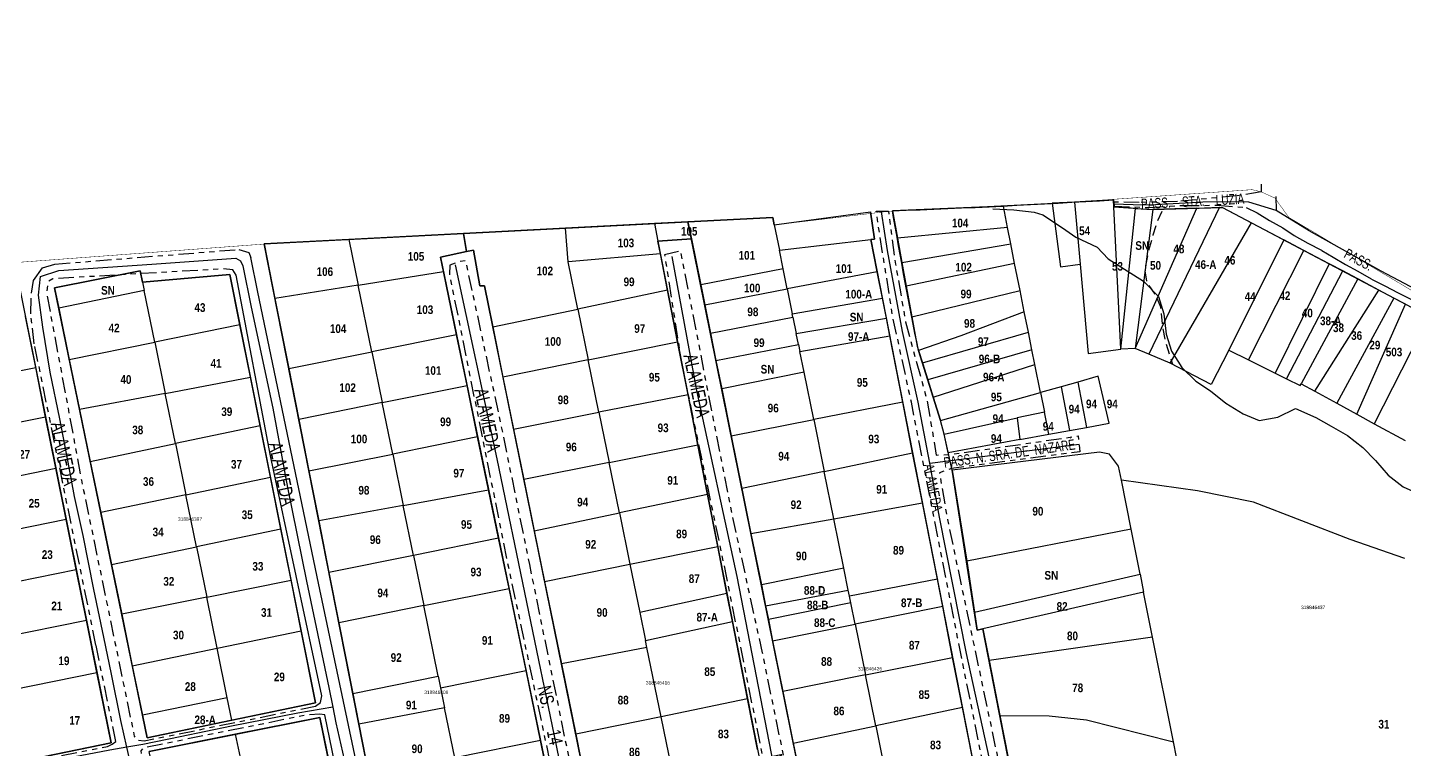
# Model space of a CAD drawing. Extents: x 205316 to 208372, y 4848714 to 4853250.
# Drawn here: x 206310.3 to 206710, y 4852935.9 to 4853145.4 of the extents above; entities that cross this region are included whole.
import ezdxf
from ezdxf.enums import TextEntityAlignment as Align

# ---------------------------------------------------------------- set-up
doc = ezdxf.new("R2010")
doc.units = 0
doc.header["$LTSCALE"] = 1.5
doc.header["$MEASUREMENT"] = 0
doc.linetypes.add('TRACO_15', pattern=[3, 2, -1])
doc.linetypes.add('TRACO_25', pattern=[8, 3, -1, 1, -1, 1, -1])
for name, color, linetype in [('CD-MALHA-LOTES', 40, 'CONTINUOUS'), ('CD_TXT_QUADRA', 7, 'CONTINUOUS'), ('HD-CURSO-PERENE', 170, 'CONTINUOUS'), ('LM-LIM-SETOR-FISCAL', 7, 'CONTINUOUS'), ('RU-QUADRAS', 6, 'CONTINUOUS'), ('SV-CAMINHO-TRILHA', 20, 'CONTINUOUS'), ('SV-EIXO-RUA-N-PAV', 6, 'CONTINUOUS'), ('SV-RUA-NAO-PAV-S-GUIA-C-GUIA', 7, 'CONTINUOUS'), ('SV-RUA-PAVIM-S-GUIA-C-GUIA', 7, 'CONTINUOUS'), ('SV-TXT-RUA-N-PAV-S-GUIA-C-GUIA', 7, 'CONTINUOUS'), ('Th_NmrPort', 7, 'CONTINUOUS')]:
    doc.layers.add(name, color=color, linetype=linetype)
doc.styles.add('ARIAL', font='arial.ttf')
doc.styles.add('ROMANS', font='arial.ttf', dxfattribs={"height": 0.2})
doc.styles.get("Standard").update_dxf_attribs({"font": 'swisscbo.ttf'})
doc.linetypes.add('Limite', pattern='A,20,-3,[130,ltypeshp.shx,S=6.35,R=0,X=0,Y=0],-3,20', length=46)

msp = doc.modelspace()

# ---------------------------------------------------------------- linework, layer by layer
at = {"layer": 'CD-MALHA-LOTES', "linetype": 'Continuous'}
for p, q in [((206593.51, 4853093.58), (206561.38, 4853092.2)), ((206593.63, 4853093.59), (206593.51, 4853093.58)), ((206594.76, 4853087.36), (206593.63, 4853093.59)), ((206614.27, 4853094.76), (206607.71, 4853094.39)), ((206607.71, 4853094.39), (206610.13, 4853075.97)), ((206625.51, 4853095.4), (206614.27, 4853094.76)), ((206614.27, 4853094.76), (206615.87, 4853076.71)), ((206625.61, 4853093.36), (206625.51, 4853095.4)), ((206627.68, 4853052.04), (206625.61, 4853093.36)), ((206631.97, 4853092.91), (206625.61, 4853093.36)), ((206627.68, 4853052.04), (206631.97, 4853092.91)), ((206631.87, 4853052.31), (206649.76, 4853092.97)), ((206631.97, 4853092.91), (206636.89, 4853092.56)), ((206656.3, 4853093.29), (206635.83, 4853050.64)), ((206649.76, 4853092.97), (206637, 4853092.55)), ((206649.76, 4853092.97), (206656.3, 4853093.29)), ((206656.3, 4853093.29), (206657.23, 4853093.21)), ((206657.23, 4853093.21), (206665.64, 4853088.76)), ((206502.04, 4853089.01), (206492.29, 4853088.5)), ((206526.63, 4853090.28), (206502.04, 4853089.01)), ((206503.03, 4853084.12), (206502.04, 4853089.01)), ((206527.08, 4853088.1), (206526.63, 4853090.28)), ((206527.08, 4853088.1), (206555, 4853091.92)), ((206556.2, 4853084.03), (206555, 4853091.92)), ((206561.38, 4853092.2), (206562.84, 4853084.3)), ((206637, 4853092.55), (206631.87, 4853052.31)), ((206636.89, 4853092.56), (206637, 4853092.55)), ((206436.89, 4853085.63), (206403.59, 4853083.9)), ((206466.47, 4853087.16), (206436.89, 4853085.63)), ((206437.75, 4853080.37), (206436.89, 4853085.63)), ((206492.29, 4853088.5), (206466.47, 4853087.16)), ((206467.26, 4853077.43), (206466.47, 4853087.16)), ((206492.29, 4853088.5), (206493.3, 4853083.38)), ((206527.08, 4853088.1), (206528.56, 4853080.77)), ((206594.76, 4853087.36), (206562.84, 4853084.3)), ((206595.72, 4853082.61), (206594.76, 4853087.36)), ((206641.99, 4853048), (206665.64, 4853088.76)), ((206665.64, 4853088.76), (206674.96, 4853083.83)), ((206403.59, 4853083.9), (206379.03, 4853082.63)), ((206379.03, 4853082.63), (206382.16, 4853066.73)), ((206403.59, 4853083.9), (206406.3, 4853070.62)), ((206493.3, 4853083.38), (206503.03, 4853084.12)), ((206494.02, 4853079.7), (206493.3, 4853083.38)), ((206503.03, 4853084.12), (206505.74, 4853070.72)), ((206528.56, 4853080.77), (206555.15, 4853083.91)), ((206555.15, 4853083.91), (206556.2, 4853084.03)), ((206556.99, 4853074.5), (206555.15, 4853083.91)), ((206562.84, 4853084.3), (206564.13, 4853077.19)), ((206564.13, 4853077.19), (206595.72, 4853082.61)), ((206596.86, 4853076.88), (206595.72, 4853082.61)), ((206674.96, 4853083.83), (206659.08, 4853051.77)), ((206680.82, 4853080.73), (206674.96, 4853083.83)), ((206430.19, 4853078.76), (206437.75, 4853080.37)), ((206431.05, 4853074.61), (206430.19, 4853078.76)), ((206437.75, 4853080.37), (206439.78, 4853080.8)), ((206439.78, 4853080.8), (206441.65, 4853070.42)), ((206494.02, 4853079.7), (206467.26, 4853077.43)), ((206470.06, 4853063.7), (206467.26, 4853077.43)), ((206496.09, 4853069.14), (206494.02, 4853079.7)), ((206529.66, 4853075.37), (206528.56, 4853080.77)), ((206564.13, 4853077.19), (206565.38, 4853070.37)), ((206596.86, 4853076.88), (206565.38, 4853070.37)), ((206598.43, 4853069.1), (206596.86, 4853076.88)), ((206664.74, 4853048.95), (206680.82, 4853080.73)), ((206688.14, 4853076.85), (206672.45, 4853045.11)), ((206688.14, 4853076.85), (206680.82, 4853080.73)), ((206692.08, 4853074.77), (206688.14, 4853076.85)), ((206343.05, 4853074.76), (206318.19, 4853069.83)), ((206343.71, 4853071.52), (206343.05, 4853074.76)), ((206369.08, 4853073.74), (206343.71, 4853071.52)), ((206372, 4853059.12), (206369.08, 4853073.74)), ((206406.3, 4853070.62), (206431.05, 4853074.61)), ((206434.86, 4853056.2), (206431.05, 4853074.61)), ((206529.66, 4853075.37), (206505.74, 4853070.72)), ((206530.84, 4853069.53), (206529.66, 4853075.37)), ((206556.99, 4853074.5), (206530.84, 4853069.53)), ((206558.48, 4853066.87), (206556.99, 4853074.5)), ((206610.13, 4853075.97), (206615.87, 4853076.71)), ((206615.87, 4853076.71), (206618.18, 4853050.78)), ((206675.73, 4853043.47), (206692.08, 4853074.77)), ((206696.46, 4853072.46), (206692.08, 4853074.77)), ((206318.19, 4853069.83), (206319.4, 4853063.96)), ((206344.21, 4853069.06), (206319.4, 4853063.96)), ((206343.71, 4853071.52), (206344.21, 4853069.06)), ((206347.26, 4853054.11), (206344.21, 4853069.06)), ((206406.3, 4853070.62), (206382.16, 4853066.73)), ((206410.26, 4853051.27), (206406.3, 4853070.62)), ((206441.65, 4853070.42), (206442.94, 4853070.49)), ((206442.94, 4853070.49), (206445.37, 4853058.53)), ((206496.09, 4853069.14), (206470.06, 4853063.7)), ((206499.02, 4853054.24), (206496.09, 4853069.14)), ((206505.74, 4853070.72), (206506.9, 4853064.98)), ((206506.9, 4853064.98), (206530.84, 4853069.53)), ((206530.84, 4853069.53), (206532.3, 4853062.36)), ((206565.38, 4853070.37), (206567, 4853061.48)), ((206567, 4853061.48), (206598.43, 4853069.1)), ((206599.66, 4853062.95), (206598.43, 4853069.1)), ((206696.46, 4853072.46), (206679.99, 4853042.02)), ((206683.99, 4853039.85), (206702.58, 4853069.22)), ((206702.58, 4853069.22), (206696.46, 4853072.46)), ((206706.98, 4853066.89), (206702.58, 4853069.22)), ((206382.16, 4853066.73), (206386.17, 4853046.44)), ((206506.9, 4853064.98), (206508.57, 4853056.71)), ((206532.3, 4853062.36), (206558.48, 4853066.87)), ((206559.62, 4853061.08), (206558.48, 4853066.87)), ((206706.98, 4853066.89), (206690.37, 4853036.38)), ((206696.22, 4853033.2), (206710.27, 4853065.15)), ((206710.27, 4853065.15), (206706.98, 4853066.89)), ((206312.7, 4853046.77), (206309.73, 4853061.53)), ((206319.4, 4853063.96), (206322.45, 4853049.09)), ((206445.37, 4853058.53), (206470.06, 4853063.7)), ((206470.06, 4853063.7), (206473.07, 4853048.98)), ((206508.57, 4853056.71), (206532.5, 4853061.36)), ((206532.5, 4853061.36), (206532.3, 4853062.36)), ((206532.5, 4853061.36), (206533.47, 4853056.57)), ((206533.47, 4853056.57), (206559.62, 4853061.08)), ((206560.62, 4853055.93), (206559.62, 4853061.08)), ((206567, 4853061.48), (206568.55, 4853052.95)), ((206599.66, 4853062.95), (206581.26, 4853055.97)), ((206600.85, 4853057.04), (206599.66, 4853062.95)), ((206717.1, 4853061.53), (206701.26, 4853030.45)), ((206372, 4853059.12), (206347.26, 4853054.11)), ((206375.05, 4853043.9), (206372, 4853059.12)), ((206445.37, 4853058.53), (206448.34, 4853043.97)), ((206570.07, 4853048.15), (206600.85, 4853057.04)), ((206601.88, 4853051.92), (206600.85, 4853057.04)), ((206322.45, 4853049.09), (206347.26, 4853054.11)), ((206347.26, 4853054.11), (206350.3, 4853039.23)), ((206434.86, 4853056.2), (206410.26, 4853051.27)), ((206437.91, 4853041.49), (206434.86, 4853056.2)), ((206473.07, 4853048.98), (206499.02, 4853054.24)), ((206502.05, 4853038.81), (206499.02, 4853054.24)), ((206508.57, 4853056.71), (206510.17, 4853048.79)), ((206510.17, 4853048.79), (206534.1, 4853053.44)), ((206534.1, 4853053.44), (206533.47, 4853056.57)), ((206534.1, 4853053.44), (206534.51, 4853051.43)), ((206534.51, 4853051.43), (206560.62, 4853055.93)), ((206564.39, 4853036.66), (206560.62, 4853055.93)), ((206568.55, 4853052.95), (206568.94, 4853051.71)), ((206581.26, 4853055.97), (206568.94, 4853051.71)), ((206322.45, 4853049.09), (206325.45, 4853034.55)), ((206386.17, 4853046.44), (206410.26, 4853051.27)), ((206410.26, 4853051.27), (206413.27, 4853036.55)), ((206473.07, 4853048.98), (206448.34, 4853043.97)), ((206476.18, 4853033.75), (206473.07, 4853048.98)), ((206535.74, 4853045.38), (206534.51, 4853051.43)), ((206568.94, 4853051.71), (206570.07, 4853048.15)), ((206601.88, 4853051.92), (206571.63, 4853043.19)), ((206602.73, 4853047.66), (206601.88, 4853051.92)), ((206618.18, 4853050.78), (206627.68, 4853052.04)), ((206631.87, 4853052.31), (206627.68, 4853052.04)), ((206635.83, 4853050.64), (206631.87, 4853052.31)), ((206641.99, 4853048), (206635.83, 4853050.64)), ((206659.08, 4853051.77), (206653.87, 4853041.85)), ((206659.08, 4853051.77), (206664.74, 4853048.95)), ((206664.74, 4853048.95), (206672.45, 4853045.11)), ((206287.77, 4853041.69), (206312.7, 4853046.77)), ((206315.59, 4853032.37), (206312.7, 4853046.77)), ((206386.17, 4853046.44), (206389.07, 4853031.7)), ((206510.17, 4853048.79), (206511.83, 4853040.61)), ((206535.74, 4853045.38), (206511.83, 4853040.61)), ((206538.53, 4853031.62), (206535.74, 4853045.38)), ((206570.07, 4853048.15), (206571.63, 4853043.19)), ((206573.22, 4853038.16), (206602.73, 4853047.66)), ((206604.37, 4853039.49), (206602.73, 4853047.66)), ((206653.87, 4853041.85), (206641.99, 4853048)), ((206672.45, 4853045.11), (206675.73, 4853043.47)), ((206350.3, 4853039.23), (206375.05, 4853043.9)), ((206377.87, 4853029.79), (206375.05, 4853043.9)), ((206413.27, 4853036.55), (206437.91, 4853041.49)), ((206440.99, 4853026.6), (206437.91, 4853041.49)), ((206448.34, 4853043.97), (206451.41, 4853028.91)), ((206571.63, 4853043.19), (206573.22, 4853038.16)), ((206610.38, 4853041.18), (206604.37, 4853039.49)), ((206615.17, 4853042.52), (206610.38, 4853041.18)), ((206610.38, 4853041.18), (206612.81, 4853028.49)), ((206621.1, 4853044.19), (206615.17, 4853042.52)), ((206615.17, 4853042.52), (206617.7, 4853029.39)), ((206624.29, 4853030.61), (206621.1, 4853044.19)), ((206675.73, 4853043.47), (206679.7, 4853041.5)), ((206679.7, 4853041.5), (206679.99, 4853042.02)), ((206679.99, 4853042.02), (206683.99, 4853039.85)), ((206350.3, 4853039.23), (206325.45, 4853034.55)), ((206353.27, 4853024.67), (206350.3, 4853039.23)), ((206502.05, 4853038.81), (206476.18, 4853033.75)), ((206504.89, 4853024.35), (206502.05, 4853038.81)), ((206511.83, 4853040.61), (206514.59, 4853026.96)), ((206573.22, 4853038.16), (206575.38, 4853031.35)), ((206575.38, 4853031.35), (206604.37, 4853039.49)), ((206604.37, 4853039.49), (206605.51, 4853033.82)), ((206683.99, 4853039.85), (206690.37, 4853036.38)), ((206325.45, 4853034.55), (206328.54, 4853019.52)), ((206413.27, 4853036.55), (206389.07, 4853031.7)), ((206416.32, 4853021.65), (206413.27, 4853036.55)), ((206451.41, 4853028.91), (206476.18, 4853033.75)), ((206476.18, 4853033.75), (206479.15, 4853019.22)), ((206564.39, 4853036.66), (206538.53, 4853031.62)), ((206567.25, 4853022.03), (206564.39, 4853036.66)), ((206605.51, 4853033.82), (206597.56, 4853032.11)), ((206606.8, 4853027.38), (206605.51, 4853033.82)), ((206690.37, 4853036.38), (206696.22, 4853033.2)), ((206696.22, 4853033.2), (206701.26, 4853030.45)), ((206315.59, 4853032.37), (206290.68, 4853027.29)), ((206318.57, 4853017.53), (206315.59, 4853032.37)), ((206377.87, 4853029.79), (206353.27, 4853024.67)), ((206380.83, 4853014.96), (206377.87, 4853029.79)), ((206389.07, 4853031.7), (206392.02, 4853016.78)), ((206451.41, 4853028.91), (206454.39, 4853014.29)), ((206514.59, 4853026.96), (206538.53, 4853031.62)), ((206538.53, 4853031.62), (206541.57, 4853016.62)), ((206576.41, 4853027.42), (206575.38, 4853031.35)), ((206576.41, 4853027.42), (206597.56, 4853032.11)), ((206597.56, 4853032.11), (206598.41, 4853025.83)), ((206612.81, 4853028.49), (206617.7, 4853029.39)), ((206617.7, 4853029.39), (206624.29, 4853030.61)), ((206701.26, 4853030.45), (206710.23, 4853025.57)), ((206440.99, 4853026.6), (206416.32, 4853021.65)), ((206444.16, 4853011.3), (206440.99, 4853026.6)), ((206514.59, 4853026.96), (206517.69, 4853011.6)), ((206577.55, 4853021.98), (206576.41, 4853027.42)), ((206598.41, 4853025.83), (206577.55, 4853021.98)), ((206598.41, 4853025.83), (206606.8, 4853027.38)), ((206606.8, 4853027.38), (206612.81, 4853028.49)), ((206328.54, 4853019.52), (206353.27, 4853024.67)), ((206353.27, 4853024.67), (206356.3, 4853009.85)), ((206392.02, 4853016.78), (206416.32, 4853021.65)), ((206416.32, 4853021.65), (206419.37, 4853006.73)), ((206479.15, 4853019.22), (206504.89, 4853024.35)), ((206507.71, 4853009.95), (206504.89, 4853024.35)), ((206541.57, 4853016.62), (206567.25, 4853022.03)), ((206570.1, 4853007.47), (206567.25, 4853022.03)), ((206621.54, 4853022.16), (206578.68, 4853016.93)), ((206624.43, 4853021.64), (206621.54, 4853022.16)), ((206627.05, 4853018.17), (206624.43, 4853021.64)), ((206293.68, 4853012.45), (206318.57, 4853017.53)), ((206321.56, 4853002.66), (206318.57, 4853017.53)), ((206328.54, 4853019.52), (206331.58, 4853004.71)), ((206479.15, 4853019.22), (206454.39, 4853014.29)), ((206482.14, 4853004.57), (206479.15, 4853019.22)), ((206578.68, 4853016.93), (206582.94, 4852990.56)), ((206627.86, 4853014.1), (206627.05, 4853018.17)), ((206356.3, 4853009.85), (206380.83, 4853014.96)), ((206383.86, 4852999.83), (206380.83, 4853014.96)), ((206392.02, 4853016.78), (206394.89, 4853002.23)), ((206454.39, 4853014.29), (206457.42, 4852999.37)), ((206541.57, 4853016.62), (206517.69, 4853011.6)), ((206544.36, 4853002.86), (206541.57, 4853016.62)), ((206630.68, 4852999.85), (206627.86, 4853014.1)), ((206649.92, 4853010.99), (206627.86, 4853014.1)), ((206356.3, 4853009.85), (206331.58, 4853004.71)), ((206359.38, 4852994.73), (206356.3, 4853009.85)), ((206419.37, 4853006.73), (206444.16, 4853011.3)), ((206447.08, 4852997.21), (206444.16, 4853011.3)), ((206507.71, 4853009.95), (206482.14, 4853004.57)), ((206510.68, 4852994.85), (206507.71, 4853009.95)), ((206517.69, 4853011.6), (206520.33, 4852998.55)), ((206666.23, 4853007.72), (206649.92, 4853010.99)), ((206419.37, 4853006.73), (206394.89, 4853002.23)), ((206422.34, 4852992.22), (206419.37, 4853006.73)), ((206544.36, 4853002.86), (206570.1, 4853007.47)), ((206574.43, 4852985.36), (206570.1, 4853007.47)), ((206694.28, 4852996.81), (206666.23, 4853007.72)), ((206321.56, 4853002.66), (206296.68, 4852997.59)), ((206324.48, 4852988.14), (206321.56, 4853002.66)), ((206331.58, 4853004.71), (206334.69, 4852989.59)), ((206394.89, 4853002.23), (206397.83, 4852987.27)), ((206457.42, 4852999.37), (206482.14, 4853004.57)), ((206482.14, 4853004.57), (206485.18, 4852989.7)), ((206520.33, 4852998.55), (206544.36, 4853002.86)), ((206547.28, 4852988.5), (206544.36, 4853002.86)), ((206383.86, 4852999.83), (206359.38, 4852994.73)), ((206386.81, 4852985.06), (206383.86, 4852999.83)), ((206447.08, 4852997.21), (206422.34, 4852992.22)), ((206450.09, 4852982.67), (206447.08, 4852997.21)), ((206457.42, 4852999.37), (206460.41, 4852984.71)), ((206520.33, 4852998.55), (206523.34, 4852983.68)), ((206630.68, 4852999.85), (206582.94, 4852990.56)), ((206633.27, 4852986.82), (206630.68, 4852999.85)), ((206334.69, 4852989.59), (206359.38, 4852994.73)), ((206359.38, 4852994.73), (206362.36, 4852980.14)), ((206485.18, 4852989.7), (206510.68, 4852994.85)), ((206513.36, 4852981.22), (206510.68, 4852994.85)), ((206710.15, 4852991.36), (206694.28, 4852996.81)), ((206334.69, 4852989.59), (206337.66, 4852975.18)), ((206422.34, 4852992.22), (206397.83, 4852987.27)), ((206422.34, 4852992.22), (206425.32, 4852977.66)), ((206460.41, 4852984.71), (206485.18, 4852989.7)), ((206485.18, 4852989.7), (206488.04, 4852975.69)), ((206582.94, 4852990.56), (206585.2, 4852975.8)), ((206299.61, 4852983.07), (206324.48, 4852988.14)), ((206327.45, 4852973.35), (206324.48, 4852988.14)), ((206362.36, 4852980.14), (206386.81, 4852985.06)), ((206389.75, 4852970.38), (206386.81, 4852985.06)), ((206397.83, 4852987.27), (206400.71, 4852972.69)), ((206547.28, 4852988.5), (206523.34, 4852983.68)), ((206548.57, 4852982.12), (206547.28, 4852988.5)), ((206574.43, 4852985.36), (206548.92, 4852980.39)), ((206575.98, 4852977.41), (206574.43, 4852985.36)), ((206585.2, 4852975.8), (206633.27, 4852986.82)), ((206633.27, 4852986.82), (206634.31, 4852981.59)), ((206425.32, 4852977.66), (206450.09, 4852982.67)), ((206455.03, 4852958.84), (206450.09, 4852982.67)), ((206460.41, 4852984.71), (206465.29, 4852960.74)), ((206513.36, 4852981.22), (206488.04, 4852975.69)), ((206514.96, 4852973.06), (206513.36, 4852981.22)), ((206523.34, 4852983.68), (206524.56, 4852977.65)), ((206524.56, 4852977.65), (206548.57, 4852982.12)), ((206548.92, 4852980.39), (206548.57, 4852982.12)), ((206634.31, 4852981.59), (206587.67, 4852970.9)), ((206636.89, 4852968.56), (206634.31, 4852981.59)), ((206362.36, 4852980.14), (206337.66, 4852975.18)), ((206365.39, 4852965.31), (206362.36, 4852980.14)), ((206425.32, 4852977.66), (206400.71, 4852972.69)), ((206429.5, 4852957.23), (206425.32, 4852977.66)), ((206524.56, 4852977.65), (206525.37, 4852973.64)), ((206549.31, 4852978.46), (206525.37, 4852973.64)), ((206549.31, 4852978.46), (206548.92, 4852980.39)), ((206550.56, 4852972.29), (206549.31, 4852978.46)), ((206575.98, 4852977.41), (206550.56, 4852972.29)), ((206578.87, 4852962.65), (206575.98, 4852977.41)), ((206327.45, 4852973.35), (206302.6, 4852968.28)), ((206330.48, 4852958.26), (206327.45, 4852973.35)), ((206337.66, 4852975.18), (206340.74, 4852960.18)), ((206488.04, 4852975.69), (206489.7, 4852967.55)), ((206489.7, 4852967.55), (206514.96, 4852973.06)), ((206519.36, 4852950.64), (206514.96, 4852973.06)), ((206525.37, 4852973.64), (206526.62, 4852967.47)), ((206585.2, 4852975.8), (206586.01, 4852970.52)), ((206365.39, 4852965.31), (206389.75, 4852970.38)), ((206393.92, 4852949.5), (206389.75, 4852970.38)), ((206400.71, 4852972.69), (206404.75, 4852952.22)), ((206526.62, 4852967.47), (206550.56, 4852972.29)), ((206550.56, 4852972.29), (206553.55, 4852957.56)), ((206586.01, 4852970.52), (206587.67, 4852970.9)), ((206587.67, 4852970.9), (206589.45, 4852961.77)), ((206340.74, 4852960.18), (206365.39, 4852965.31)), ((206368.32, 4852950.95), (206365.39, 4852965.31)), ((206490.12, 4852965.51), (206465.29, 4852960.74)), ((206490.12, 4852965.51), (206489.7, 4852967.55)), ((206494.21, 4852945.45), (206490.12, 4852965.51)), ((206526.62, 4852967.47), (206529.6, 4852952.74)), ((206636.89, 4852968.56), (206589.45, 4852961.77)), ((206642.93, 4852938.13), (206636.89, 4852968.56)), ((206553.55, 4852957.56), (206578.87, 4852962.65)), ((206581.7, 4852948.15), (206578.87, 4852962.65)), ((206589.45, 4852961.77), (206592.57, 4852945.81)), ((206305.64, 4852953.2), (206330.48, 4852958.26)), ((206334.58, 4852937.87), (206330.48, 4852958.26)), ((206340.74, 4852960.18), (206343.67, 4852945.93)), ((206404.75, 4852952.22), (206429.5, 4852957.23)), ((206429.5, 4852957.23), (206430.19, 4852953.81)), ((206430.19, 4852953.81), (206455.03, 4852958.84)), ((206459.23, 4852938.57), (206455.03, 4852958.84)), ((206465.29, 4852960.74), (206469.45, 4852940.34)), ((206553.55, 4852957.56), (206529.6, 4852952.74)), ((206556.54, 4852942.83), (206553.55, 4852957.56)), ((206430.19, 4852953.81), (206431.39, 4852947.98)), ((206368.32, 4852950.95), (206343.67, 4852945.93)), ((206369.65, 4852944.45), (206368.32, 4852950.95)), ((206369.65, 4852944.45), (206393.92, 4852949.5)), ((206404.75, 4852952.22), (206406.5, 4852943.32)), ((206519.36, 4852950.64), (206494.21, 4852945.45)), ((206522.25, 4852935.93), (206519.36, 4852950.64)), ((206529.6, 4852952.74), (206532.62, 4852937.77)), ((206343.67, 4852945.93), (206345.03, 4852939.32)), ((206395.15, 4852945.2), (206370.73, 4852940.34)), ((206399, 4852926.58), (206395.15, 4852945.2)), ((206431.39, 4852947.98), (206406.5, 4852943.32)), ((206434.34, 4852933.54), (206431.39, 4852947.98)), ((206494.21, 4852945.45), (206469.45, 4852940.34)), ((206497.21, 4852930.77), (206494.21, 4852945.45)), ((206581.7, 4852948.15), (206556.54, 4852942.83)), ((206584.59, 4852933.39), (206581.7, 4852948.15)), ((206592.57, 4852945.81), (206609.03, 4852861.5)), ((206592.57, 4852945.81), (206606.84, 4852945.66)), ((206606.84, 4852945.66), (206617.75, 4852944.5)), ((206345.03, 4852939.32), (206369.65, 4852944.45)), ((206406.5, 4852943.32), (206409.42, 4852928.5)), ((206532.62, 4852937.77), (206556.54, 4852942.83)), ((206556.54, 4852942.83), (206559.48, 4852928.31)), ((206617.75, 4852944.5), (206642.93, 4852938.13)), ((206309.76, 4852932.78), (206334.58, 4852937.87)), ((206370.73, 4852940.34), (206345.66, 4852935.35)), ((206372.11, 4852933.59), (206370.73, 4852940.34)), ((206459.23, 4852938.57), (206434.34, 4852933.54)), ((206462.22, 4852924.13), (206459.23, 4852938.57)), ((206469.45, 4852940.34), (206472.44, 4852925.66)), ((206532.62, 4852937.77), (206535.52, 4852923.47)), ((206644.7, 4852929.23), (206642.93, 4852938.13))]:
    msp.add_line(p, q, dxfattribs=at)
at = {"layer": 'HD-CURSO-PERENE', "flags": 128}
msp.add_lwpolyline([(206590.57, 4853092.75), (206596.58, 4853092.47), (206602.5, 4853091.83), (206605.02, 4853091.02), (206610.79, 4853087.23), (206614.58, 4853084.56), (206620.78, 4853081.63), (206623.97, 4853078.27), (206634.22, 4853071.81), (206638.64, 4853067.39), (206640.17, 4853062.33), (206640.8, 4853056.46), (206642.39, 4853051.45), (206645.35, 4853046.77), (206649.42, 4853042.8), (206653.73, 4853039.97), (206658.18, 4853036.39), (206663.19, 4853033.3), (206667.84, 4853031.42), (206673.24, 4853032.39), (206678.36, 4853034.88), (206684.31, 4853032.26), (206688.7, 4853029.78), (206693.49, 4853027.02), (206697.92, 4853023.57), (206701.61, 4853019.78), (206705.33, 4853015.56), (206709.65, 4853012.18), (206714.4, 4853010)], dxfattribs=at)
at = {"layer": 'LM-LIM-SETOR-FISCAL', "linetype": 'Limite', "ltscale": 0.1, "const_width": 0.13, "flags": 128}
msp.add_lwpolyline([(207021.68, 4851415.47), (207043.45, 4851405.34), (207056.69, 4851396.79), (207066.97, 4851389.51), (207076.85, 4851382.57), (207094.19, 4851367.16), (207111.92, 4851349.04), (207137.62, 4851319.1), (207143.1, 4851313.28), (207157.25, 4851297.67), (207179.66, 4851272.35), (207212.37, 4851234.89), (207238.06, 4851206.02), (207253.49, 4851187.92), (207273.43, 4851163.63), (207284.94, 4851148.07), (207293.96, 4851135.89), (207311.93, 4851112.49), (207337.06, 4851072.12), (207347.32, 4851056.34), (207360.35, 4851036.08), (207365.19, 4851028.69), (207385.18, 4850998.1), (207399.65, 4850974.87), (207412.28, 4850954.54), (207439.21, 4850911.8), (207446.99, 4850899.53), (207455.59, 4850885.98), (207473.05, 4850858.84), (207486.05, 4850838.58), (207490.56, 4850831.8), (207526.44, 4850773.29), (207555.31, 4850724.8), (207578.38, 4850685.38), (207592.12, 4850660.09), (207604.67, 4850635.92), (207614.1, 4850617.58), (207622.25, 4850602.5), (207642.83, 4850564.46), (207666.03, 4850518.62), (207673.67, 4850503.6), (207676.98, 4850495.57), (207692.21, 4850467.22), (207727.63, 4850397.08), (207738.85, 4850376.31), (207759.68, 4850337.26), (207765.54, 4850326.04), (207775.63, 4850306.02), (207786.18, 4850286.35), (207792.55, 4850273.61), (207797.89, 4850263.92), (207815.04, 4850231.27), (207833.05, 4850197.75), (207837.49, 4850189.49), (207843.1, 4850178.25), (207852.67, 4850160.66), (207865.65, 4850136.92), (207895.56, 4850081.74), (207913.06, 4850049.55), (207920.81, 4850036.7), (207924.96, 4850029.49), (207928.67, 4850023.04), (207944.68, 4849997.28), (207949.38, 4849989.27), (207955.86, 4849978.89), (207989.63, 4849922.09), (208021.59, 4849858.31), (208039.3, 4849825.19), (208050.27, 4849806.04), (208063.43, 4849780.62), (208069.87, 4849768.66), (208079.08, 4849754.42), (208084.65, 4849743.63), (208092.91, 4849727.46), (208100.67, 4849714.29), (208107.46, 4849701.58), (208114.74, 4849688.43), (208114.78, 4849688.35), (208114.86, 4849688.17), (208150.73, 4849616.06), (208187.92, 4849541.22), (208249.9, 4849424.19), (208300.63, 4849327.9), (208301.3, 4849326.63), (208330.19, 4849271.2), (208367.01, 4849211.9), (208349.86, 4849193.3), (208335.74, 4849174.95), (208327.89, 4849167.36), (208314.36, 4849149.75), (208299.16, 4849131.8), (208291.24, 4849122.44), (208282.06, 4849112.13), (208264.95, 4849090.56), (208250.83, 4849074.09), (208221.58, 4849039.46), (208207.85, 4849021.47), (208194.01, 4849003.09), (208183.89, 4848990.29), (208163.14, 4848966.59), (208139.11, 4848938.69), (208114.75, 4848908.34), (208092.97, 4848883.15), (208089.08, 4848877.86), (208082.48, 4848868.63), (208062.6, 4848842.56), (208055.4, 4848834.16), (208029.39, 4848802.29), (208002.88, 4848772.47), (207987.06, 4848754.07), (207971.45, 4848736.35), (207951.29, 4848714.3), (207938.98, 4848722.35), (207935.19, 4848724.84), (207927.76, 4848740.69), (207925.43, 4848746.58), (207910.93, 4848782.03), (207901.5, 4848803.37), (207897.96, 4848811.56), (207889.76, 4848830.42), (207882.92, 4848845.94), (207879.69, 4848853.91), (207871.77, 4848863.82), (207869.94, 4848867.11), (207866.81, 4848872.74), (207858.75, 4848886.94), (207856.41, 4848891.07), (207842.53, 4848910.15), (207825.03, 4848930.31), (207802.2, 4848960.18), (207795.96, 4848968.62), (207792.78, 4848975.77), (207791.99, 4848977.54), (207775.14, 4849006.28), (207757.22, 4849040.43), (207747.93, 4849059.71), (207739.33, 4849078.11), (207736.66, 4849084.67), (207725.65, 4849112.01), (207712.86, 4849133.84), (207705.61, 4849141.39), (207693.22, 4849158.83), (207658.02, 4849201.49), (207643.22, 4849219.05), (207628.15, 4849239.89), (207583.74, 4849297.42), (207577.23, 4849307.07), (207560.95, 4849335.89), (207540.69, 4849361.49), (207529.48, 4849377.88), (207524.83, 4849382.69), (207520.93, 4849386.71), (207512.94, 4849401.39), (207489.49, 4849426.56), (207461.51, 4849464.09), (207445.75, 4849483.09), (207417.58, 4849518.68), (207409.91, 4849527.9), (207402.02, 4849538.56), (207394.56, 4849549.23), (207375.36, 4849576.96), (207365.17, 4849591.27), (207339.6, 4849627.48), (207325.58, 4849647.34), (207307.69, 4849672.68), (207298.76, 4849680.12), (207277.63, 4849691.43), (207257.69, 4849697.98), (207238.05, 4849700.95), (207217.82, 4849703), (207206.03, 4849702.71), (207187.69, 4849706.67), (207136.42, 4849713.49), (207093.76, 4849719.89), (207070.29, 4849722.03), (207038.29, 4849725.23), (206981.38, 4849733.58), (206955.52, 4849737.17), (206761.86, 4849758.64), (206867.89, 4849970.66), (206819.81, 4849985.62), (206492.19, 4850011.1), (206474.48, 4850006.62), (206422.43, 4850015.06), (206416.16, 4850016.08), (206438.69, 4850087.64), (206465.45, 4850155.1), (206402.35, 4850183.32), (206381.84, 4850187.26), (206296.36, 4850246.47), (206256.21, 4850261.19), (205958.1, 4850305), (205458.47, 4851060.64), (205381.54, 4850978.24), (205358.28, 4850945.44), (205339.74, 4850916.46), (205327.72, 4850908.15), (205431.06, 4851590.05), (205574.72, 4852567.53), (205641.8, 4853028.16), (205641.8, 4853028.16), (205641.8, 4853028.16), (205641.8, 4853028.16), (205641.93, 4853028.94), (205641.93, 4853028.94), (205648.48, 4853073.83), (205694.02, 4853072.84), (205697.96, 4853072.98), (205708.12, 4853073.2), (205760.46, 4853075.4), (205791.35, 4853076.88), (205796.33, 4853076.78), (205864.61, 4853080.53), (205875.14, 4853081.42), (205954.27, 4853084.91), (205973.22, 4853086.23), (205987.11, 4853086.63), (206047.56, 4853092.24), (206088.22, 4853093.5), (206097.24, 4853093.29), (206115.25, 4853096.39), (206174.74, 4853099.25), (206241.73, 4853106.06), (206249.32, 4853067.81), (206250.76, 4853068.13), (206281.43, 4853073.09), (206306.59, 4853077.18), (206378.69, 4853082.54), (206403.59, 4853083.9), (206436.89, 4853085.62), (206526.63, 4853090.28), (206527.07, 4853088.1), (206560.2, 4853092.06), (206614.27, 4853094.76), (206665.78, 4853098.35), (206668.43, 4853097.71), (206672.42, 4853095.9), (206676.44, 4853090.31), (206713.2, 4853068.45), (206726.11, 4853063.48), (206768.83, 4853039.64), (206779.35, 4853035.22), (206783.97, 4853039.27), (206803.01, 4853045.24), (206811.52, 4853047.66), (206822.53, 4853050.63), (206828.46, 4853052.32), (206840.17, 4853055.43), (206847.8, 4853057.54), (206858.24, 4853060.22), (206872.64, 4853064.04), (206880.4, 4853065.73), (206891.38, 4853067.85), (206902.95, 4853070.8), (206915.12, 4853068.72), (206920.58, 4853068.19), (206924.61, 4853067.87), (206929.01, 4853068.36), (206932.61, 4853069.6), (206936.66, 4853071.45), (206943.28, 4853074.5), (206950.01, 4853078.17), (206955.6, 4853082.5), (206958.92, 4853089.46), (206962.59, 4853093.58), (206967.6, 4853097.61), (206977.81, 4853100.47), (206987.39, 4853105.57), (206993.74, 4853107.81), (206995.98, 4853101.99), (206998.25, 4853095.75), (207000.15, 4853089.03), (207001.71, 4853082.51), (207003.06, 4853076.97), (207004.98, 4853065.92), (207006.42, 4853057.28), (207007.25, 4853052.87), (207009.04, 4853041.02), (207018.95, 4853043.22), (207028.02, 4853045.07), (207041.5, 4853047.9), (207048.59, 4853049.32), (207057.57, 4853051.22), (207063.04, 4853052.2), (207071.92, 4853053.66), (207083.02, 4853055.24), (207109.77, 4853060.98), (207121.18, 4853063.43), (207134.62, 4853067.5), (207161.51, 4853073.61), (207175.42, 4853077.24), (207178.97, 4853078.21), (207181.54, 4853078.81), (207183.81, 4853079.34), (207188.75, 4853080.47), (207192.55, 4853081.52), (207201.06, 4853083.36), (207208.78, 4853084.88), (207218.42, 4853086.81), (207225.74, 4853087.76), (207232.02, 4853089.01), (207242.24, 4853089.87), (207250.59, 4853091.4), (207267.11, 4853095.09), (207278.14, 4853097.67), (207281.89, 4853098.7), (207283.75, 4853100.66), (207285.91, 4853101.58), (207290.13, 4853102.41), (207294.36, 4853102.41), (207297.24, 4853101.27), (207300.74, 4853099.94), (207303.18, 4853099.75), (207306.84, 4853102), (207313.42, 4853103), (207317.92, 4853104.36), (207319.42, 4853105.86), (207320.7, 4853109.57), (207328.77, 4853111.37), (207333.42, 4853111.36), (207344.5, 4853111.15), (207357.97, 4853112.75), (207369.1, 4853115.23), (207376.56, 4853116.38), (207381.3, 4853117.24), (207387.47, 4853118.39), (207392.49, 4853119.11), (207396.77, 4853120.95), (207415.73, 4853122.98), (207426.82, 4853124.81), (207434.67, 4853127.72), (207433.38, 4853135.75), (207483.24, 4853145.3), (207485.09, 4853140.95), (207489.44, 4853138.19), (207496.16, 4853134.1), (207501.03, 4853132.12), (207509.86, 4853132.26), (207517.37, 4853134.63), (207526.34, 4853135.42), (207534.9, 4853135.16), (207540.31, 4853134.1), (207549.66, 4853131.07), (207559.41, 4853125.53), (207563.63, 4853123.29), (207567.98, 4853122.5), (207579.64, 4853122.9), (207589.26, 4853124.48), (207599.15, 4853123.03), (207607.72, 4853121.45), (207616.55, 4853118.55), (207625.51, 4853116.05), (207633.48, 4853114.13), (207638.75, 4853112.42), (207645.47, 4853108.07), (207650.35, 4853101.35), (207651.8, 4853094.76), (207653.12, 4853086.99), (207656.54, 4853081.71), (207660.23, 4853076.31), (207663.92, 4853071.17), (207668.54, 4853066.43), (207679.08, 4853063.26), (207691.07, 4853063.26), (207695.82, 4853066.3), (207699.7, 4853071.57), (207703.66, 4853075.26), (207708.27, 4853076.71), (207713.41, 4853075.39), (207716.7, 4853070.78), (207718.02, 4853064.06), (207718.15, 4853057.73), (207718.29, 4853046.46), (207719.34, 4853036.97), (207724.88, 4853033.81), (207736.87, 4853033.41), (207747.15, 4853035.92), (207754.13, 4853041.45), (207762.04, 4853043.3), (207773.44, 4853045.67), (207778.71, 4853047.25), (207782.8, 4853050.28), (207788.33, 4853057.66), (207790.84, 4853064.52), (207790.97, 4853071.24), (207790.57, 4853079.61), (207788.2, 4853087.12), (207786.62, 4853093.31), (207787.01, 4853100.03), (207790.7, 4853104.38), (207799.14, 4853104.38), (207805.07, 4853103.59), (207811.26, 4853102.27), (207817.85, 4853098.72), (207820.49, 4853094.5), (207822.46, 4853090.02), (207826.81, 4853088.04), (207832.35, 4853091.47), (207843.48, 4853094.63), (207849.81, 4853098.58), (207854.29, 4853104.12), (207855.74, 4853109.65), (207857.06, 4853117.3), (207866.22, 4853130.48), (207885.99, 4853134.43), (207901.27, 4853129.42), (207912.87, 4853122.04), (207925.79, 4853113.08), (207936.07, 4853099.64), (207945.82, 4853090.68), (207956.1, 4853085.93), (207977.18, 4853074.27), (207954.95, 4853033.22), (207930.02, 4853010.37), (207899.9, 4852995.83), (207867.7, 4852983.36), (207865.96, 4852982.16), (207835.44, 4852961.18), (207834.46, 4852960.51), (207832.32, 4852957.94), (207814.69, 4852936.79), (207813.69, 4852935.58), (207810.57, 4852900.27), (207812.65, 4852867.03), (207826.15, 4852834.83), (207834.46, 4852804.71), (207830.31, 4852764.2), (207817.84, 4852715.38), (207811.61, 4852680.07), (207809.54, 4852652.02), (207803.3, 4852629.17), (207788.76, 4852604.24), (207780.78, 4852586.78), (207772.76, 4852568.75), (207772.2, 4852567.48), (207764.15, 4852556.53), (207749.3, 4852542.98), (207732.53, 4852532.01), (207710.59, 4852535.24), (207705.42, 4852552.01), (207700.26, 4852561.69), (207695.76, 4852567.49), (207695.75, 4852567.5), (207689.62, 4852575.24), (207683.06, 4852582.65), (207683.06, 4852582.65), (207672.47, 4852586.67), (207659.13, 4852588.58), (207647.7, 4852584.77), (207640.93, 4852577.57), (207638.17, 4852572.06), (207638.27, 4852567.49), (207637.67, 4852558.64), (207637.07, 4852542.73), (207634.67, 4852530.43), (207628.97, 4852515.12), (207624.39, 4852504.94), (207612.77, 4852495.02), (207607.63, 4852490.76), (207594.46, 4852487.52), (207582.46, 4852480.31), (207573.75, 4852470.41), (207556.35, 4852462.61), (207538.64, 4852451.65), (207527.54, 4852441.75), (207513.13, 4852427.65), (207506.23, 4852418.64), (207498.13, 4852406.34), (207484.92, 4852390.73), (207472.02, 4852375.73), (207463.62, 4852361.33), (207453.41, 4852338.97), (207447.11, 4852320.36), (207443.73, 4852311.52), (207439.87, 4852301.85), (207432.11, 4852284.05), (207428.21, 4852272.65), (207424.61, 4852254.04), (207426.11, 4852243.54), (207437.81, 4852238.74), (207456.12, 4852240.84), (207468.42, 4852248.04), (207479.82, 4852254.34), (207496.63, 4852257.64), (207513.13, 4852257.64), (207531.14, 4852253.74), (207542.84, 4852248.64), (207555.75, 4852239.64), (207568.05, 4852228.08), (207578.55, 4852216.68), (207583.06, 4852196.87), (207587.56, 4852180.97), (207594.76, 4852163.26), (207599.86, 4852156.66), (207608.86, 4852146.16), (207613.37, 4852132.65), (207613.67, 4852120.5), (207611.87, 4852109.1), (207603.46, 4852100.09), (207594.46, 4852094.39), (207573.45, 4852089.89), (207559.95, 4852088.09), (207541.49, 4852086.29), (207526.79, 4852086.29), (207515.08, 4852082.69), (207510.28, 4852073.98), (207506.08, 4852060.48), (207508.18, 4852045.47), (207515.98, 4852036.77), (207527.69, 4852028.52), (207539.39, 4852021.32), (207542.09, 4852011.11), (207540.59, 4851999.41), (207531.89, 4851990.11), (207521.99, 4851983.81), (207509.68, 4851972.4), (207503.68, 4851965.2), (207498.88, 4851952.3), (207498.58, 4851939.69), (207495.88, 4851930.99), (207496.78, 4851918.08), (207492.28, 4851906.08), (207486.28, 4851896.48), (207480.57, 4851883.57), (207473.37, 4851877.87), (207465.27, 4851871.12), (207457.47, 4851862.72), (207450.26, 4851854.61), (207438.86, 4851850.11), (207428.96, 4851845.31), (207420.85, 4851839.31), (207413.65, 4851830.31), (207413.63, 4851830.07), (207412.45, 4851817.85), (207413.95, 4851801.35), (207419.65, 4851789.04), (207426.26, 4851775.24), (207422.65, 4851767.44), (207411.55, 4851754.83), (207403.15, 4851747.33), (207396.19, 4851742.31), (207381.03, 4851730), (207376.14, 4851725.42), (207366.84, 4851714.32), (207362.02, 4851705.07), (207359.33, 4851699.09), (207356.13, 4851693.8), (207352.17, 4851688.61), (207347.73, 4851683.39), (207343.58, 4851677.86), (207336.98, 4851674.11), (207333.08, 4851671.11), (207328.23, 4851667.5), (207323.73, 4851664.99), (207319.14, 4851662.03), (207312.52, 4851659.25), (207306.97, 4851656.48), (207300.67, 4851653.78), (207295.56, 4851650.02), (207291.96, 4851646.42), (207290.01, 4851641.92), (207289.56, 4851637.12), (207290.76, 4851632.17), (207293.46, 4851628.87), (207299.47, 4851624.97), (207306.09, 4851621.35), (207313.87, 4851617.16), (207321.37, 4851614.76), (207329.33, 4851612.06), (207335.36, 4851607.57), (207336.98, 4851602.16), (207333.68, 4851595.41), (207329.48, 4851592.11), (207324.52, 4851589.4), (207317.62, 4851586.85), (207309.18, 4851586.85), (207303.22, 4851588.26), (207297.78, 4851590.49), (207292.26, 4851592.53), (207286.46, 4851592.82), (207280.33, 4851592.56), (207274.18, 4851591.51), (207267.88, 4851591.06), (207260.83, 4851591.81), (207252.43, 4851591.51), (207245.52, 4851589.1), (207238.32, 4851588.5), (207231.28, 4851590.25), (207225.49, 4851591.54), (207220.84, 4851594.21), (207214.84, 4851596.46), (207208.99, 4851598.86), (207202.68, 4851602.31), (207198.33, 4851607.41), (207196.08, 4851613.26), (207198.08, 4851619.64), (207198.84, 4851625.01), (207198.84, 4851632.65), (207197.89, 4851638.82), (207198.7, 4851645.68), (207198.78, 4851649.95), (207197.73, 4851654), (207194.58, 4851656.55), (207190.23, 4851659.55), (207184.83, 4851662.1), (207181.63, 4851663.31), (207174.11, 4851668.15), (207168.43, 4851673.64), (207164.08, 4851677.33), (207161.47, 4851680.45), (207157.3, 4851683.54), (207152.25, 4851686.95), (207146.35, 4851688.77), (207140.51, 4851688.58), (207134.97, 4851685.14), (207130.33, 4851679.65), (207126.96, 4851675.84), (207122.34, 4851670.05), (207117.61, 4851664.31), (207112.85, 4851658.87), (207107.77, 4851653.68), (207101.91, 4851649.31), (207095.27, 4851647.78), (207088.5, 4851647.45), (207081.72, 4851647.45), (207074.62, 4851649.4), (207067.65, 4851651.44), (207061.25, 4851655.1), (207056.98, 4851658.28), (207053.3, 4851661.92), (207049.7, 4851665.87), (207044.67, 4851671.39), (207039.69, 4851676.45), (207036.11, 4851680.27), (207032.79, 4851684.24), (207028.55, 4851687.81), (207024.32, 4851691.18), (207019.77, 4851694.1), (207012.9, 4851697.22), (207008.05, 4851698.69), (207000.99, 4851699.1), (206993.6, 4851698.93), (206988.48, 4851698.67), (206981.18, 4851698.52), (206974.54, 4851698.49), (206966.41, 4851698.35), (206959.69, 4851698.1), (206955.49, 4851697.65), (206947.66, 4851695.98), (206930.32, 4851683.64), (206919.41, 4851681.51), (206903.19, 4851685.91), (206893.11, 4851679.35), (206876.22, 4851668.3), (206863.82, 4851665.31), (206838.51, 4851664.51), (206824.05, 4851654.84), (206820.4, 4851636.59), (206823.02, 4851619.71), (206815.39, 4851610.49), (206817.94, 4851603.02), (206817.78, 4851599.21), (206807.28, 4851595.87), (206796.63, 4851589.51), (206795.68, 4851578.85), (206772.39, 4851570.51), (206768.73, 4851564.63), (206773.34, 4851553.02), (206770.76, 4851539.3), (206766.66, 4851530.24), (206761.26, 4851528.3), (206750.13, 4851531.48), (206745.04, 4851524.16), (206737.89, 4851517.17), (206716.26, 4851478.85), (206708.79, 4851449.04), (206704.02, 4851446.18), (206695.42, 4851438.21), (206691.63, 4851417.91), (206687.99, 4851407.24), (206805.75, 4851415.72), (206852.6, 4851421.92), (206888.07, 4851426.1), (206908.54, 4851427.32), (206955.56, 4851430.12), (206957.65, 4851429.92), (206967.38, 4851429.2), (206973.82, 4851428.49), (206980.7, 4851427.63), (206982.84, 4851427.2), (206991.18, 4851425.4), (207010.88, 4851419.91)], close=True, dxfattribs=at)
at = {"layer": 'RU-QUADRAS', "linetype": 'Continuous'}
msp.add_lwpolyline([(206739.6, 4852887.6), (206609.03, 4852861.5), (206587.67, 4852970.9), (206586.01, 4852970.52), (206578.68, 4853016.93), (206576.41, 4853027.42), (206575.38, 4853031.35), (206568.94, 4853051.71, -0.007882), (206561.4, 4853092.21, 0.006465), (206625.51, 4853095.4), (206625.61, 4853093.36), (206636.89, 4853092.56), (206657.23, 4853093.21), (206722.65, 4853058.6)], format="xyb", dxfattribs=at)
for points in [[(206436.89, 4853085.62), (206502.04, 4853089.01), (206503.03, 4853084.12), (206493.29, 4853083.38), (206539.54, 4852847.86), (206490.27, 4852838.1), (206442.94, 4853070.49), (206441.65, 4853070.42), (206439.78, 4853080.8), (206437.75, 4853080.37)], [(206502.04, 4853089.01), (206526.63, 4853090.28), (206527.07, 4853088.1), (206555.01, 4853091.91), (206556.2, 4853084.03), (206555.15, 4853083.91), (206598.95, 4852859.96), (206550.26, 4852850.56)], [(206379.03, 4853082.62), (206436.89, 4853085.62), (206437.75, 4853080.37), (206430.19, 4853078.76), (206480.63, 4852835.24), (206429.83, 4852825.02)], [(206257.21, 4853069.17), (206306.59, 4853077.18), (206334.58, 4852937.87), (206285.16, 4852927.74)], [(206318.19, 4853069.83), (206343.05, 4853074.76), (206343.71, 4853071.52), (206369.08, 4853073.74), (206393.92, 4852949.5), (206345.03, 4852939.32)], [(206345.66, 4852935.35), (206395.15, 4852945.2), (206420.23, 4852823.8), (206371.27, 4852813.84)]]:
    msp.add_lwpolyline(points, close=True, dxfattribs=at)
at = {"layer": 'SV-CAMINHO-TRILHA', "linetype": 'TRACO_15', "flags": 128}
msp.add_lwpolyline([(206639.62, 4853091.99), (206638.11, 4853088.69), (206636.98, 4853085.17), (206635.59, 4853080.04), (206634.64, 4853075.12), (206635.13, 4853071.61), (206637.8, 4853067.6), (206639.16, 4853064.4), (206639.78, 4853058.36), (206640.76, 4853053.67), (206642.69, 4853047.74)], dxfattribs=at)
at = {"layer": 'SV-EIXO-RUA-N-PAV'}
msp.add_line((206672.71, 4853096.41), (206672.81, 4853092.33), dxfattribs=at)
at = {"layer": 'SV-EIXO-RUA-N-PAV', "flags": 128}
for points in [[(206730.36, 4853060.37), (206703.21, 4853074.66), (206682.33, 4853086.38), (206672.81, 4853092.33), (206664.84, 4853094.71), (206659.55, 4853094.86), (206651.48, 4853094.73), (206637.72, 4853093.95), (206633.93, 4853093.89), (206625.71, 4853094.16)], [(206590.14, 4852930.61), (206582.92, 4852963.79), (206575.01, 4853003.33), (206572.22, 4853019), (206568.83, 4853036.68), (206564.32, 4853057.15), (206559.93, 4853080.66), (206558.17, 4853091.87)], [(206345.63, 4852908.17), (206339.19, 4852936.58), (206337.38, 4852944.33), (206334.73, 4852957.75), (206332.44, 4852968.52), (206329.61, 4852982.3), (206326.43, 4852998.01), (206323.96, 4853009.31), (206322.41, 4853017.74), (206319.72, 4853031.83), (206316.9, 4853045.43), (206314.78, 4853058.41), (206313.48, 4853067.76), (206314.07, 4853073.12), (206319.43, 4853074.9), (206346.38, 4853076.69), (206370.79, 4853078.47), (206372.14, 4853077.67), (206372.78, 4853076.29), (206375.29, 4853064.27), (206381.55, 4853034.97), (206385.8, 4853011.93), (206391.31, 4852984.76), (206397.82, 4852953.96), (206398.94, 4852948.22), (206399.83, 4852943.7), (206406.09, 4852916.03)], [(206497.32, 4853078.96), (206504.54, 4853040.11), (206516.22, 4852986.14), (206526.2, 4852934.74), (206535.48, 4852889.7), (206541.67, 4852858.93), (206545.66, 4852839.26), (206548.29, 4852830.09), (206555.39, 4852795.53), (206562.92, 4852757.63), (206571.18, 4852717.27), (206579.3, 4852677.32), (206584.39, 4852653.24), (206586.05, 4852648.25), (206588.92, 4852633.62), (206592.46, 4852610.57), (206593.14, 4852607.31), (206593.39, 4852606.03), (206594.48, 4852600.69), (206601.39, 4852567.51)], [(206434.47, 4853076.55), (206446.53, 4853020.27), (206463.82, 4852937.06), (206473.47, 4852889.82), (206486.07, 4852827.37), (206488.39, 4852814.13), (206499.47, 4852761.48), (206506.4, 4852726.15), (206514.99, 4852682.64), (206524.36, 4852636.11), (206533, 4852597.15), (206533.61, 4852594.1), (206534.71, 4852588.62), (206537.64, 4852574.4), (206538.99, 4852567.51)], [(206572.22, 4853019), (206615.56, 4853024.51)], [(206398.94, 4852948.22), (206388.75, 4852946.45), (206369.49, 4852942.7), (206354.66, 4852939.63), (206343.75, 4852937.41), (206339.19, 4852936.58), (206334.21, 4852935.71), (206315.41, 4852932.17), (206298.42, 4852929.06), (206285.48, 4852926.35), (206279.03, 4852925.28)]]:
    msp.add_lwpolyline(points, dxfattribs=at)
at = {"layer": 'SV-RUA-NAO-PAV-S-GUIA-C-GUIA', "linetype": 'TRACO_25'}
for p, q in [((206668.43, 4853097.71), (206661.5, 4853096.54)), ((206668.42, 4853099.91), (206668.43, 4853097.71)), ((206633.02, 4853094.61), (206625.69, 4853094.73)), ((206625.69, 4853094.73), (206625.74, 4853093.53)), ((206625.74, 4853093.53), (206635.83, 4853093.18)), ((206644.12, 4853094.93), (206633.02, 4853094.61)), ((206635.83, 4853093.18), (206645.95, 4853093.77)), ((206661.5, 4853096.54), (206644.12, 4853094.93)), ((206645.95, 4853093.77), (206655.66, 4853093.81)), ((206655.66, 4853093.81), (206664.08, 4853093.2)), ((206664.08, 4853093.2), (206667.27, 4853091.65)), ((206667.27, 4853091.65), (206670.85, 4853089.42)), ((206670.85, 4853089.42), (206674.69, 4853087.32)), ((206674.69, 4853087.32), (206678.04, 4853085.08)), ((206678.04, 4853085.08), (206681.96, 4853082.81)), ((206318.23, 4853076.73), (206371.69, 4853081.01)), ((206371.69, 4853081.01), (206374.53, 4853080.14)), ((206681.96, 4853082.81), (206686.01, 4853080.74)), ((206374.53, 4853080.14), (206375.18, 4853078.7)), ((206686.01, 4853080.74), (206689.35, 4853078.78)), ((206689.35, 4853078.78), (206692.94, 4853076.68)), ((206312.04, 4853072.04), (206314.71, 4853075.66)), ((206314.71, 4853075.66), (206318.23, 4853076.73)), ((206692.94, 4853076.68), (206696.48, 4853074.68)), ((206696.48, 4853074.68), (206700.48, 4853072.39)), ((206311.48, 4853068.27), (206312.04, 4853072.04)), ((206700.48, 4853072.39), (206704.32, 4853070.49)), ((206704.32, 4853070.49), (206708.15, 4853068.39)), ((206311.24, 4853062.37), (206311.48, 4853068.27)), ((206708.15, 4853068.39), (206711.86, 4853066.53)), ((206312.3, 4853053.66), (206311.24, 4853062.37)), ((206330.2, 4852966.18), (206312.3, 4853053.66)), ((206335.99, 4852938.21), (206330.2, 4852966.18)), ((206333.54, 4852936.81), (206334.86, 4852937.44)), ((206334.86, 4852937.44), (206335.99, 4852938.21)), ((206284.88, 4852927.35), (206333.54, 4852936.81))]:
    msp.add_line(p, q, dxfattribs=at)
at = {"layer": 'SV-RUA-NAO-PAV-S-GUIA-C-GUIA', "linetype": 'TRACO_25', "flags": 128}
for points in [[(206599.68, 4852857.2), (206600.97, 4852857.91), (206601.72, 4852859.58), (206599.45, 4852873.79), (206580.31, 4852968.34), (206566.88, 4853036.66), (206561.38, 4853062.04), (206556.67, 4853092.06), (206560.2, 4853092.06), (206562.26, 4853076.76), (206565.2, 4853059.98), (206571.44, 4853037.01), (206574.13, 4853021.36), (206577.96, 4853021.47), (206615.34, 4853026.88), (206615.79, 4853022.26), (206578.52, 4853017.42), (206575.03, 4853016.18), (206577.35, 4853002.68), (206592.13, 4852932.54), (206606.08, 4852863.96), (206607.07, 4852858.69)], [(206489.54, 4852834.87), (206487.61, 4852836.7), (206486.98, 4852841.1), (206467.02, 4852935.97), (206456.09, 4852989.62), (206448.27, 4853027.99), (206437.55, 4853077.73), (206435.19, 4853077.34), (206432.87, 4853076.45), (206432.78, 4853073.87), (206449.68, 4852989.92), (206463.93, 4852923.02), (206473.62, 4852872.97), (206481.16, 4852837.11), (206481.08, 4852835.36), (206479.32, 4852832.89)], [(206549.47, 4852847.06), (206547.83, 4852848.21), (206546.89, 4852850.83), (206523.67, 4852963.94), (206514.64, 4853005.21), (206506.93, 4853044.71), (206499.9, 4853080.61), (206495.27, 4853079.41), (206500.08, 4853048.42), (206513.13, 4852986.18), (206523.64, 4852934.01), (206533.38, 4852884.39), (206540.18, 4852848.06), (206540.18, 4852846.48), (206539.94, 4852845.14)], [(206370.87, 4853073.58), (206369.91, 4853075.08), (206367.24, 4853075.37), (206317.66, 4853072.5), (206316.17, 4853071.55), (206315.91, 4853068.12), (206325.99, 4853014.04), (206340.69, 4852942.75), (206341.3, 4852939.76), (206342.1, 4852938.67), (206344.2, 4852938.43), (206393.92, 4852948.51)], [(206396.61, 4852946.01), (206395.22, 4852946.21), (206391.83, 4852946.01), (206343.9, 4852936.38), (206343.26, 4852935.57), (206343.31, 4852932.86), (206364.31, 4852830.96), (206367.8, 4852813.85), (206369.95, 4852812.41), (206372.1, 4852811.21)]]:
    msp.add_lwpolyline(points, dxfattribs=at)
at = {"layer": 'SV-RUA-PAVIM-S-GUIA-C-GUIA', "flags": 128}
for points in [[(206429.34, 4852822.83), (206428.18, 4852823.5), (206427.21, 4852825.4), (206409.27, 4852915.55), (206394.75, 4852984.16), (206377.2, 4853068.62), (206375.18, 4853078.7)], [(206393.92, 4852948.51), (206395.37, 4852949.59), (206395.78, 4852951.48), (206380.82, 4853021.08), (206370.87, 4853073.58)], [(206421.15, 4852821.09), (206421.86, 4852823.15), (206421.48, 4852827.44), (206405.88, 4852900.83), (206396.61, 4852946.01)]]:
    msp.add_lwpolyline(points, dxfattribs=at)

# ---------------------------------------------------------------- texts
at = {"layer": 'CD_TXT_QUADRA', "color": 7, "linetype": 'Continuous', "style": 'ROMANS'}
for s, p in [('318846397', (206357.5, 4853002.78)), ('318846437', (206683.51, 4852977.15)), ('318846426', (206554.88, 4852959.37)), ('318846406', (206428.99, 4852952.53)), ('318846416', (206493.31, 4852955.27))]:
    msp.add_text(s, height=1, dxfattribs=at).set_placement(p, align=Align.MIDDLE)
at = {"layer": 'SV-TXT-RUA-N-PAV-S-GUIA-C-GUIA', "style": 'ARIAL', "width": 0.7}
for s, height, rotation, p in [('PASS.    STA.    LUZIA', 3, 3, (206633.64, 4853092.69)), ('PASS.', 3, 332, (206692.18, 4853078.77)), ('ALAMEDA                                                                                            NS.  15', 4, 282, (206500.68, 4853050.21)), ('ALAMEDA                                                                NS.      14', 4, 282, (206439.96, 4853040.26)), ('ALAMEDA                                                                                                                      NS.     12', 4, 282, (206317.03, 4853030.5)), ('PASS. N. SRA. DE  NAZARÉ', 3, 8, (206576.5, 4853017.65)), ('ALAMEDA                                                                                                                  NS.    13', 4, 282, (206380.3, 4853024.62)), ('ALAMEDA                                                                                                                      NS.    16', 3, 281, (206570.39, 4853018.48))]:
    msp.add_text(s, height=height, rotation=rotation, dxfattribs=at).set_placement(p)
at = {"layer": 'Th_NmrPort', "color": 1}
for s, p in [('104', (206578.66, 4853088.67)), ('105', (206500.01, 4853086.29)), ('54', (206615.58, 4853086.41)), ('103', (206481.65, 4853082.9)), ('SN', (206631.9, 4853082.14)), ('48', (206642.95, 4853081.14)), ('105', (206420.72, 4853078.98)), ('101', (206516.73, 4853079.3)), ('102', (206579.67, 4853075.86)), ('53', (206625.12, 4853076.11)), ('50', (206636.17, 4853076.37)), ('46-A', (206649.23, 4853076.62)), ('46', (206657.76, 4853077.87)), ('106', (206394.24, 4853074.56)), ('102', (206458.1, 4853074.78)), ('99', (206483.35, 4853071.6)), ('101', (206544.91, 4853075.46)), ('SN', (206331.69, 4853069.13)), ('100', (206518.27, 4853069.82)), ('100-A', (206547.73, 4853068.03)), ('99', (206581.17, 4853068.08)), ('42', (206673.71, 4853067.58)), ('43', (206358.79, 4853064.15)), ('44', (206663.66, 4853067.33)), ('103', (206423.32, 4853063.52)), ('98', (206519.29, 4853062.9)), ('SN', (206549.01, 4853061.37)), ('40', (206680.24, 4853062.55)), ('38-A', (206685.51, 4853060.29)), ('42', (206333.87, 4853058.23)), ('104', (206398.1, 4853058.02)), ('97', (206486.45, 4853058.05)), ('97-A', (206548.5, 4853055.73)), ('98', (206582.18, 4853059.54)), ('38', (206689.28, 4853058.28)), ('36', (206694.55, 4853056.02)), ('100', (206460.46, 4853054.3)), ('99', (206521.09, 4853053.94)), ('97', (206586.2, 4853054.27)), ('29', (206699.83, 4853053.26)), ('41', (206363.47, 4853047.95)), ('96-B', (206586.45, 4853049.24)), ('503', (206704.6, 4853051.25)), ('101', (206425.68, 4853045.88)), ('95', (206490.69, 4853043.93)), ('SN', (206523.14, 4853046.25)), ('96-A', (206587.7, 4853043.97)), ('40', (206337.3, 4853043.28)), ('102', (206400.86, 4853040.92)), ('95', (206551.06, 4853042.41)), ('98', (206464.22, 4853037.36)), ('95', (206589.96, 4853038.2)), ('94', (206617.59, 4853036.19)), ('94', (206623.61, 4853036.19)), ('39', (206366.58, 4853033.93)), ('96', (206525.19, 4853034.98)), ('94', (206590.47, 4853031.92)), ('94', (206612.56, 4853034.68)), ('38', (206340.73, 4853028.64)), ('99', (206430.09, 4853030.99)), ('93', (206493.23, 4853029.25)), ('94', (206605.03, 4853029.66)), ('100', (206404.17, 4853026.03)), ('96', (206466.58, 4853023.7)), ('93', (206554.39, 4853026.01)), ('94', (206589.96, 4853026.14)), ('27', (206307.89, 4853021.56)), ('94', (206528.26, 4853021.02)), ('37', (206369.38, 4853018.67)), ('97', (206433.95, 4853016.1)), ('36', (206343.84, 4853013.68)), ('91', (206496.05, 4853014)), ('98', (206406.38, 4853011.14)), ('94', (206469.87, 4853007.7)), ('91', (206556.7, 4853011.41)), ('25', (206310.66, 4853007.37)), ('35', (206372.5, 4853004.03)), ('92', (206531.85, 4853006.93)), ('90', (206602.02, 4853005.05)), ('95', (206436.16, 4853001.21)), ('34', (206346.64, 4852999.04)), ('96', (206409.69, 4852996.8)), ('89', (206498.6, 4852998.47)), ('23', (206314.47, 4852992.48)), ('92', (206472.23, 4852995.46)), ('90', (206533.38, 4852992.07)), ('89', (206561.56, 4852993.73)), ('33', (206375.61, 4852989.08)), ('32', (206349.76, 4852984.71)), ('93', (206438.92, 4852987.42)), ('87', (206502.27, 4852985.48)), ('SN', (206605.53, 4852986.47)), ('94', (206411.89, 4852981.36)), ('88-D', (206535.69, 4852982.08)), ('21', (206317.24, 4852977.59)), ('31', (206378.11, 4852975.68)), ('90', (206475.52, 4852975.68)), ('88-B', (206536.59, 4852977.85)), ('87-B', (206563.87, 4852978.49)), ('82', (206609.05, 4852977.43)), ('87-A', (206504.53, 4852974.32)), ('88-C', (206538.63, 4852972.73)), ('30', (206352.56, 4852969.14)), ('80', (206612.06, 4852968.89)), ('91', (206442.23, 4852967.57)), ('87', (206566.17, 4852966.19)), ('19', (206319.32, 4852961.66)), ('92', (206415.75, 4852962.6)), ('88', (206540.68, 4852961.46)), ('29', (206381.84, 4852956.99)), ('85', (206506.78, 4852958.51)), ('28', (206355.99, 4852954.19)), ('85', (206568.99, 4852951.85)), ('78', (206613.57, 4852953.82)), ('91', (206420.17, 4852948.82)), ('88', (206481.64, 4852950.26)), ('17', (206322.43, 4852944.35)), ('28-A', (206358.79, 4852944.53)), ('89', (206447.19, 4852944.95)), ('86', (206544.27, 4852947.11)), ('83', (206510.74, 4852940.44)), ('31', (206702.46, 4852943.27)), ('90', (206421.82, 4852936.13)), ('83', (206572.32, 4852937.25)), ('86', (206484.94, 4852935.2))]:
    msp.add_text(s, height=2.5, dxfattribs=at).set_placement(p, align=Align.MIDDLE_LEFT)

doc.saveas('drawing.dxf')
